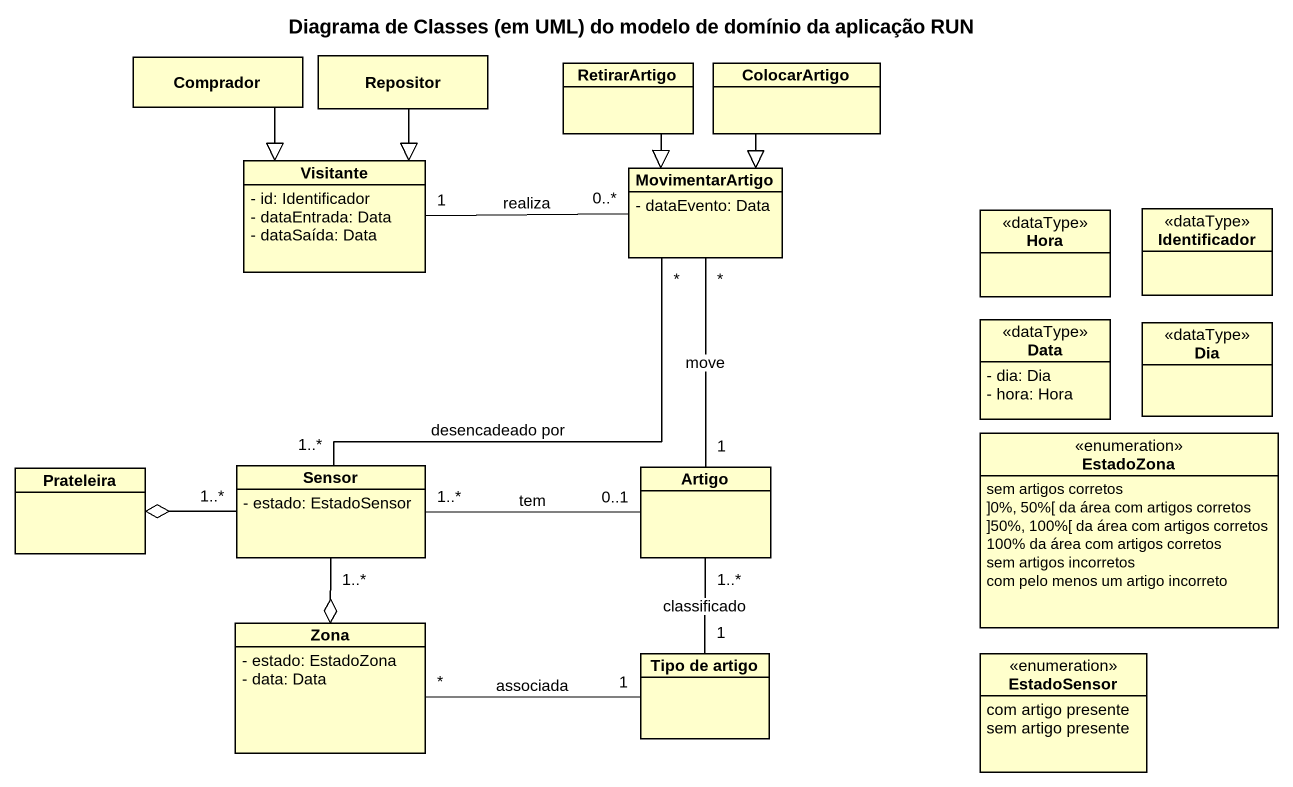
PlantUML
@startuml
title Diagrama de Classes (em UML) do modelo de domínio da aplicação RUN
hide circle
hide empty members
skinparam classAttributeIconSize 0
class Comprador
class Repositor
class RetirarArtigo
class ColocarArtigo
class Visitante {
  - id: Identificador
  - dataEntrada: Data
  - dataSaída: Data
}
class MovimentarArtigo {
  - dataEvento: Data
}
class Hora <<dataType>>
class Identificador <<dataType>>
class Data <<dataType>> {
  - dia: Dia
  - hora: Hora
}
class Dia <<dataType>>
class Sensor {
  - estado: EstadoSensor
}
class Artigo
enum EstadoZona {
  sem artigos corretos
  ]0%, 50%[ da área com artigos corretos
  ]50%, 100%[ da área com artigos corretos
  100% da área com artigos corretos
  sem artigos incorretos
  com pelo menos um artigo incorreto
}
class Prateleira
class Zona {
  - estado: EstadoZona
  - data: Data
}
class "Tipo de artigo" as Tipo_de_artigo
enum EstadoSensor {
  com artigo presente
  sem artigo presente
}
Comprador --|> Visitante
Repositor --|> Visitante
RetirarArtigo --|> MovimentarArtigo
ColocarArtigo --|> MovimentarArtigo
Visitante "1" -right- "0..*" MovimentarArtigo : realiza
MovimentarArtigo "*" -- "1..*" Sensor : desencadeado por
MovimentarArtigo "*" -- "1" Artigo : move
Sensor "1..*" -right- "0..1" Artigo : tem
Sensor "1..*" -left-o Prateleira
Sensor "1..*" --o Zona
Tipo_de_artigo "1" -up- "1..*" Artigo : classificado
Tipo_de_artigo "1" -left- "*" Zona : associada
@enduml
